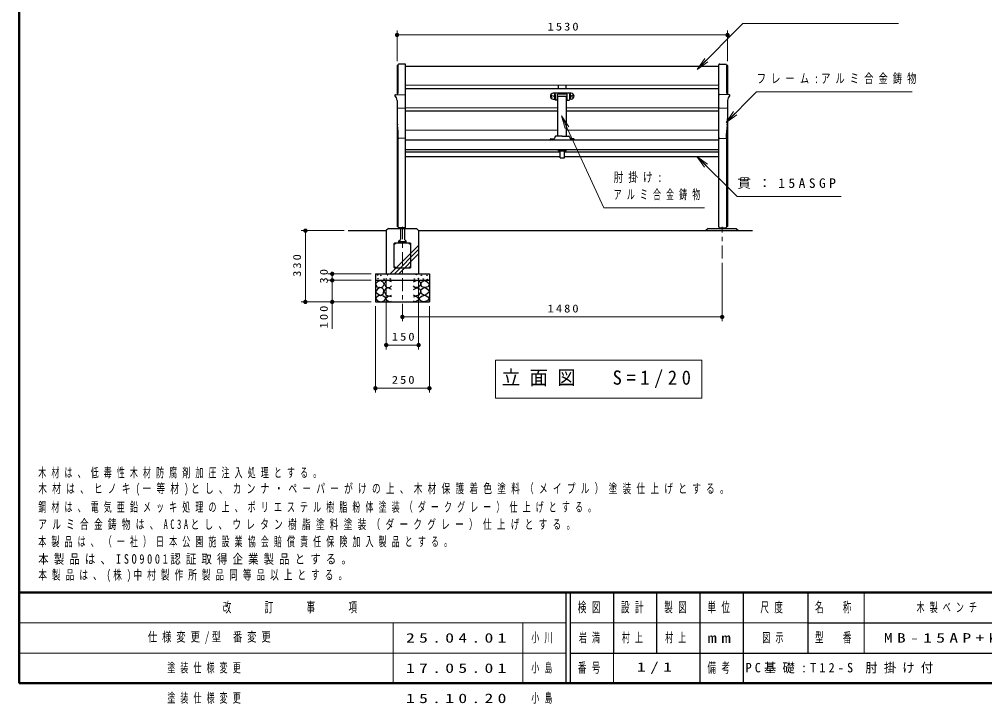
# Model space of a CAD drawing. Units: millimetres on the paper, scale 1:20. Extents: x -365 to 0, y -5 to 257.
# Drawn here: x -365 to -141.6, y -4.7 to 153.8 of the extents above; entities that cross this region are included whole.
import ezdxf

# ---------------------------------------------------------------- set-up
doc = ezdxf.new("R2010")
doc.units = ezdxf.units.MM
doc.linetypes.add('USER2', pattern=[6, 3, -1, 1, -1])
doc.layers.add('1_20', color=7, linetype='Continuous', lineweight=25)
doc.layers.add('LY_5', color=7, linetype='Continuous', lineweight=13)
doc.layers.add('99', color=7, linetype='Continuous')
doc.layers.add('CLASS1', color=7, linetype='Continuous')
doc.styles.add('ＭＳ ゴシック', font='')
doc.styles.get('ＭＳ ゴシック').set_extended_font_data('MS Gothic')

# ---------------------------------------------------------------- blocks, each defined once
blk = doc.blocks.new('filled_dot')
at = {"color": 0, "linetype": 'Continuous', "lineweight": -2, "const_width": 1.25}
blk.add_lwpolyline([(-0.625, 0, 1), (0.625, 0, 1)], format="xyb", close=True, dxfattribs=at)

msp = doc.modelspace()

# ---------------------------------------------------------------- linework, layer by layer
at = {"layer": '1_20', "lineweight": 13}
for p, q in [((-277.582, 144.079), (-277.582, 151.159)), ((-277.582, 150.159), (-201.082, 150.159)), ((-201.082, 144.079), (-201.082, 151.159)), ((-277.32, 143.237), (-277.32, 136.576)), ((-208.133, 142.2), (-206.365, 144.675)), ((-208.133, 142.2), (-206.011, 144.322)), ((-205.658, 143.968), (-208.133, 142.2)), ((-201.344, 143.237), (-201.344, 136.576)), ((-275.582, 138.503), (-203.082, 138.503)), ((-275.732, 133.242), (-277.432, 133.242)), ((-275.582, 133.32), (-240.332, 133.32)), ((-238.332, 133.32), (-203.082, 133.32)), ((-202.932, 133.242), (-201.232, 133.242)), ((-201.437, 129.924), (-199.669, 132.399)), ((-201.437, 129.924), (-199.315, 132.046)), ((-238.7, 128.499), (-239.492, 131.436)), ((-239.492, 131.436), (-237.79, 128.915)), ((-239.492, 131.436), (-238.245, 128.707)), ((-198.962, 131.692), (-201.437, 129.924)), ((-275.582, 128.137), (-240.332, 128.137)), ((-238.332, 128.137), (-203.082, 128.137)), ((-277.32, 126.058), (-277.32, 105.642)), ((-201.344, 126.058), (-201.344, 105.642)), ((-206.419, 119.561), (-208.186, 122.036)), ((-208.186, 122.036), (-205.711, 120.268)), ((-208.186, 122.036), (-206.065, 119.914)), ((-289.851, 104.838), (-299.782, 104.838)), ((-298.782, 88.338), (-298.782, 104.838)), ((-279.176, 94.838), (-272.582, 101.433)), ((-278.186, 94.838), (-272.582, 100.443)), ((-277.196, 94.838), (-272.582, 99.453)), ((-202.332, 97.395), (-202.332, 83.861)), ((-283.582, 94.838), (-293.582, 94.838)), ((-292.582, 93.338), (-292.582, 94.838)), ((-283.582, 93.338), (-293.582, 93.338)), ((-292.582, 82.07), (-292.582, 93.338)), ((-280.082, 93.838), (-280.082, 77.338)), ((-272.582, 93.838), (-272.582, 77.338)), ((-283.582, 88.338), (-299.782, 88.338)), ((-282.582, 87.338), (-282.582, 67.338)), ((-270.082, 87.338), (-270.082, 67.338)), ((-202.332, 84.861), (-276.332, 84.861)), ((-276.332, 84.861), (-276.332, 83.861)), ((-272.582, 78.338), (-280.082, 78.338)), ((-254.812, 74.817), (-254.812, 66.017)), ((-207.012, 74.817), (-254.812, 74.817)), ((-207.012, 66.017), (-207.012, 74.817)), ((-270.082, 68.338), (-282.582, 68.338)), ((-254.812, 66.017), (-207.012, 66.017))]:
    msp.add_line(p, q, dxfattribs=at)
at = {"layer": '1_20'}
for p, q in [((-277.582, 143.086), (-277.582, 136.368)), ((-275.789, 143.424), (-277.235, 143.373)), ((-275.582, 105.695), (-275.582, 143.224)), ((-203.082, 105.695), (-203.082, 143.224)), ((-202.875, 143.424), (-201.428, 143.373)), ((-201.082, 143.086), (-201.082, 136.368)), ((-275.582, 142.973), (-203.082, 142.973)), ((-277.936, 136.312), (-275.782, 136.368)), ((-275.782, 136.368), (-275.618, 136.32)), ((-275.582, 137.79), (-203.082, 137.79)), ((-237.257, 136.661), (-241.407, 136.661)), ((-241.164, 136.549), (-241.164, 135.412)), ((-240.428, 135.161), (-240.428, 136.403)), ((-238.286, 136.453), (-240.378, 136.453)), ((-240.207, 137.79), (-240.207, 138.503)), ((-238.457, 137.79), (-238.457, 138.503)), ((-238.236, 135.161), (-238.236, 136.403)), ((-237.5, 136.549), (-237.5, 135.412)), ((-202.882, 136.368), (-203.046, 136.32)), ((-200.728, 136.312), (-202.882, 136.368)), ((-277.582, 134.995), (-277.582, 130.705)), ((-241.407, 135.311), (-241.092, 135.311)), ((-241.07, 135.297), (-240.973, 135.114)), ((-240.967, 135.636), (-240.967, 135.218)), ((-240.528, 135.061), (-240.885, 135.061)), ((-240.332, 126.713), (-240.332, 135.985)), ((-240.332, 135.985), (-238.332, 135.985)), ((-238.332, 126.713), (-238.332, 135.985)), ((-238.136, 135.061), (-237.779, 135.061)), ((-237.696, 135.636), (-237.696, 135.218)), ((-237.593, 135.297), (-237.69, 135.114)), ((-237.257, 135.311), (-237.571, 135.311)), ((-201.082, 134.995), (-201.082, 130.705)), ((-275.582, 132.607), (-240.332, 132.607)), ((-238.332, 132.607), (-203.082, 132.607)), ((-277.582, 129.979), (-277.582, 105.833)), ((-201.082, 129.979), (-201.082, 105.833)), ((-275.789, 126.231), (-277.235, 126.18)), ((-275.582, 125.838), (-203.082, 125.838)), ((-242.082, 125.838), (-242.071, 126.043)), ((-242.082, 125.838), (-236.582, 125.838)), ((-241.971, 126.138), (-241.198, 126.138)), ((-240.969, 126.649), (-241.151, 126.17)), ((-239.332, 126.713), (-240.876, 126.713)), ((-239.332, 126.713), (-237.788, 126.713)), ((-237.694, 126.649), (-237.512, 126.17)), ((-236.692, 126.138), (-237.466, 126.138)), ((-236.582, 125.838), (-236.592, 126.043)), ((-202.875, 126.231), (-201.428, 126.18)), ((-275.582, 123.638), (-203.082, 123.638)), ((-275.582, 123.121), (-239.832, 123.121)), ((-240.207, 123.338), (-240.207, 123.638)), ((-240.207, 123.338), (-238.457, 123.338)), ((-239.832, 121.736), (-239.832, 123.331)), ((-238.832, 121.736), (-238.832, 123.331)), ((-238.832, 123.121), (-203.082, 123.121)), ((-238.457, 123.338), (-238.457, 123.638)), ((-275.582, 122.036), (-239.832, 122.036)), ((-239.832, 121.736), (-238.832, 121.736)), ((-238.832, 122.036), (-203.082, 122.036)), ((-279.582, 105.338), (-280.082, 104.838)), ((-279.582, 105.338), (-273.082, 105.338)), ((-275.789, 105.495), (-277.235, 105.546)), ((-277.12, 105.542), (-277.12, 105.422)), ((-275.833, 105.339), (-277.071, 105.372)), ((-276.782, 105.338), (-276.782, 102.788)), ((-275.882, 105.338), (-275.882, 102.788)), ((-275.782, 105.389), (-275.782, 105.495)), ((-273.082, 105.338), (-272.582, 104.838)), ((-205.582, 105.338), (-206.082, 104.838)), ((-205.582, 105.338), (-199.082, 105.338)), ((-202.882, 105.389), (-202.882, 105.495)), ((-202.875, 105.495), (-201.428, 105.546)), ((-202.83, 105.339), (-201.592, 105.372)), ((-201.544, 105.542), (-201.544, 105.422)), ((-199.082, 105.338), (-198.582, 104.838)), ((-288.851, 104.838), (-280.082, 104.838)), ((-280.082, 104.838), (-280.082, 94.838)), ((-277.282, 102.338), (-276.782, 102.788)), ((-275.882, 102.788), (-275.382, 102.338)), ((-272.582, 104.838), (-195.327, 104.838)), ((-272.582, 104.838), (-272.582, 94.838)), ((-278.232, 96.338), (-278.232, 101.838)), ((-278.082, 101.988), (-274.582, 101.988)), ((-277.282, 102.338), (-275.382, 102.338)), ((-274.432, 101.838), (-274.432, 96.338)), ((-274.582, 96.188), (-278.082, 96.188)), ((-282.582, 94.838), (-270.082, 94.838)), ((-282.582, 94.838), (-282.582, 88.338)), ((-270.082, 94.838), (-270.082, 88.338)), ((-282.582, 93.338), (-270.082, 93.338)), ((-282.582, 88.338), (-270.082, 88.338))]:
    msp.add_line(p, q, dxfattribs=at)
at = {"layer": '1_20', "linetype": 'USER2', "lineweight": 13}
for p, q in [((-276.332, 84.861), (-276.332, 105.695)), ((-202.332, 98.395), (-202.332, 105.695))]:
    msp.add_line(p, q, dxfattribs=at)
at = {"layer": '1_20', "lineweight": 13}
for points in [[(-208.133, 142.2), (-197.526, 152.807), (-161.489, 152.807)], [(-201.437, 129.924), (-194.366, 136.995), (-158.319, 136.995)], [(-239.492, 131.436), (-229.748, 110.109), (-206.427, 110.109)], [(-208.186, 122.036), (-198.875, 112.724), (-174.801, 112.724)]]:
    msp.add_lwpolyline(points, dxfattribs=at)
at = {"layer": '1_20'}
for points in [[(-241.164, 136.549), (-241.126, 136.531), (-241.091, 136.507), (-241.061, 136.481), (-241.036, 136.448), (-241.018, 136.411), (-241.006, 136.369), (-240.999, 136.321), (-240.993, 136.265), (-240.988, 136.196), (-240.984, 136.12), (-240.98, 136.04), (-240.977, 135.958), (-240.975, 135.878), (-240.972, 135.802), (-240.971, 135.734), (-240.97, 135.675), (-240.969, 135.63), (-240.968, 135.6), (-240.968, 135.59), (-240.968, 135.6), (-240.967, 135.636)], [(-237.5, 136.549), (-237.537, 136.531), (-237.572, 136.507), (-237.602, 136.481), (-237.627, 136.448), (-237.645, 136.411), (-237.657, 136.369), (-237.665, 136.321), (-237.67, 136.265), (-237.675, 136.196), (-237.68, 136.12), (-237.683, 136.04), (-237.686, 135.958), (-237.689, 135.878), (-237.691, 135.802), (-237.693, 135.734), (-237.694, 135.675), (-237.695, 135.63), (-237.695, 135.6), (-237.696, 135.59), (-237.696, 135.6), (-237.696, 135.636)], [(-278.861, 93.023), (-279.717, 93.34), (-280.255, 93.071), (-280.572, 92.469), (-279.986, 91.708), (-279.21, 91.645), (-278.861, 92.041)], [(-278.877, 91.217), (-279.637, 91.613), (-280.271, 91.36), (-280.572, 90.71), (-280.128, 89.934), (-279.368, 89.696), (-278.877, 89.902)], [(-273.802, 93.023), (-272.947, 93.34), (-272.408, 93.071), (-272.091, 92.469), (-272.677, 91.708), (-273.454, 91.645), (-273.802, 92.041)], [(-273.786, 91.217), (-273.026, 91.613), (-272.392, 91.36), (-272.091, 90.71), (-272.535, 89.934), (-273.295, 89.696), (-273.786, 89.902)], [(-278.861, 89.49), (-279.526, 89.696), (-280.176, 89.142), (-280.002, 88.746), (-279.273, 88.381), (-278.861, 88.54)], [(-273.802, 89.49), (-273.137, 89.696), (-272.487, 89.142), (-272.662, 88.746), (-273.39, 88.381), (-273.802, 88.54)]]:
    msp.add_lwpolyline(points, dxfattribs=at)
for points in [[(-281.459, 93.308), (-282.093, 93.007), (-282.568, 92.532), (-282.267, 91.835), (-281.538, 91.692), (-280.841, 91.851), (-280.588, 92.437), (-280.778, 92.944)], [(-281.586, 91.661), (-282.125, 91.312), (-282.568, 90.631), (-282.061, 90.171), (-281.396, 89.855), (-280.699, 90.298), (-280.62, 91.138), (-281.028, 91.5)], [(-271.204, 93.308), (-270.57, 93.007), (-270.095, 92.532), (-270.396, 91.835), (-271.125, 91.692), (-271.822, 91.851), (-272.075, 92.437), (-271.885, 92.944)], [(-271.077, 91.661), (-270.539, 91.312), (-270.095, 90.631), (-270.602, 90.171), (-271.267, 89.855), (-271.965, 90.298), (-272.044, 91.138), (-271.636, 91.5)], [(-281.627, 89.864), (-282.196, 89.545), (-282.533, 89.122), (-282.13, 88.556), (-281.187, 88.353), (-280.472, 88.672), (-280.198, 89.177), (-280.738, 89.633)], [(-271.036, 89.864), (-270.468, 89.545), (-270.13, 89.122), (-270.533, 88.556), (-271.476, 88.353), (-272.192, 88.672), (-272.465, 89.177), (-271.926, 89.633)]]:
    msp.add_lwpolyline(points, close=True, dxfattribs=at)
at = {"layer": '1_20', "lineweight": 13}
for centre in [(-241.582, 135.986), (-237.082, 135.986)]:
    msp.add_circle(centre, 0.225, dxfattribs=at)
at = {"layer": '1_20'}
for centre, radius in [((-278.082, 101.838), 0.15), ((-274.582, 101.838), 0.15), ((-278.082, 96.338), 0.15), ((-274.582, 96.338), 0.15), ((-282.094, 94.603), 0.05), ((-281.352, 94.454), 0.05), ((-279.784, 94.56), 0.05), ((-273.088, 94.624), 0.05), ((-272.664, 93.797), 0.05), ((-271.965, 94.497), 0.05), ((-270.63, 94.497), 0.05), ((-281.966, 93.713), 0.05), ((-280.568, 93.649), 0.05), ((-279.148, 93.67), 0.05), ((-273.596, 93.628), 0.05), ((-271.52, 93.628), 0.05), ((-270.566, 93.543), 0.05)]:
    msp.add_circle(centre, radius, dxfattribs=at)
for centre, radius, start, end in [((-277.532, 143.086), 0.05, 92.70761, 180), ((-277.545, 143.361), 0.225, 272.70761, 344.3757), ((-277.232, 143.273), 0.1, 92, 164.3757), ((-275.782, 143.224), 0.2, 360, 92), ((-202.882, 143.224), 0.2, 88, 180), ((-201.432, 143.273), 0.1, 15.6243, 88), ((-201.119, 143.361), 0.225, 195.6243, 267.29239), ((-201.132, 143.086), 0.05, 0, 87.29239), ((-277.932, 136.162), 0.15, 91.5, 226.38182), ((-275.632, 136.272), 0.05, 360, 73.73655), ((-241.407, 135.986), 0.675, 90, 270), ((-240.378, 136.403), 0.05, 90, 180.00001), ((-238.286, 136.403), 0.05, 360, 90), ((-237.257, 135.986), 0.675, 270, 90), ((-203.032, 136.272), 0.05, 106.26345, 180), ((-200.732, 136.162), 0.15, 313.61817, 88.5), ((-279.044, 134.995), 1.462, 360, 46.38183), ((-241.092, 135.286), 0.025, 27.86749, 90), ((-240.885, 135.161), 0.1, 207.86749, 270), ((-240.528, 135.161), 0.1, 270, 0), ((-238.136, 135.161), 0.1, 180, 270), ((-237.779, 135.161), 0.1, 270, 332.13251), ((-237.571, 135.286), 0.025, 90, 152.13251), ((-199.62, 134.995), 1.462, 133.61817, 180), ((-267.582, 130.705), 10, 179.99999, 187.64054), ((-211.082, 130.705), 10, 352.35946, 0), ((-301.072, 126.213), 23.79, 359.91818, 7.64055), ((-177.592, 126.213), 23.79, 172.35945, 180.08182), ((-277.532, 125.893), 0.05, 92.70761, 180), ((-277.545, 126.168), 0.225, 272.70761, 344.37567), ((-277.232, 126.08), 0.1, 92, 164.3757), ((-275.782, 126.031), 0.2, 360, 92), ((-241.971, 126.038), 0.1, 90, 177), ((-241.198, 126.188), 0.05, 270, 339.20314), ((-240.876, 126.613), 0.1, 90, 159.20314), ((-237.788, 126.613), 0.1, 20.79686, 90), ((-237.466, 126.188), 0.05, 200.79686, 270), ((-236.692, 126.038), 0.1, 3, 90), ((-202.882, 126.031), 0.2, 88, 180), ((-201.432, 126.08), 0.1, 15.6243, 88), ((-201.119, 126.168), 0.225, 195.62433, 267.29239), ((-201.132, 125.893), 0.05, 0, 87.29239), ((-277.532, 105.833), 0.05, 179.99999, 267.2924), ((-277.545, 105.558), 0.225, 15.6243, 87.29239), ((-277.232, 105.646), 0.1, 195.6243, 268), ((-277.07, 105.422), 0.05, 179.99999, 268.50001), ((-275.832, 105.389), 0.05, 268.5, 0), ((-275.782, 105.695), 0.2, 268.00001, 0.00001), ((-202.882, 105.695), 0.2, 179.99999, 271.99999), ((-202.832, 105.389), 0.05, 179.99999, 271.49999), ((-201.594, 105.422), 0.05, 271.5, 0), ((-201.432, 105.646), 0.1, 272, 344.3757), ((-201.119, 105.558), 0.225, 92.70761, 164.3757), ((-201.132, 105.833), 0.05, 272.70761, 0)]:
    msp.add_arc(centre, radius, start, end, dxfattribs=at)
at = {"layer": '1_20', "lineweight": 13}
for centre, start, end in [((-277.432, 133.392), 179.99999, 270), ((-275.732, 133.392), 270, 0), ((-202.932, 133.392), 179.99999, 270), ((-201.232, 133.392), 270, 0)]:
    msp.add_arc(centre, 0.15, start, end, dxfattribs=at)
at = {"layer": 'LY_5', "lineweight": 50}
for p, q in [((-365, 257), (-365, 0)), ((-365, 21), (0, 21)), ((-365, 0), (0, 0))]:
    msp.add_line(p, q, dxfattribs=at)
at = {"layer": 'LY_5', "color": 211, "lineweight": 25}
for p, q in [((-238.5, 21), (-238.5, 0)), ((-237.5, 21), (-237.5, 0)), ((-227.5, 21), (-227.5, 7)), ((-217.5, 21), (-217.5, 7)), ((-207.5, 21), (-207.5, 0)), ((-197.5, 21), (-197.5, 7)), ((-182.5, 21), (-182.5, 7)), ((-182.5, 14), (-70, 14)), ((-237.5, 7), (0, 7))]:
    msp.add_line(p, q, dxfattribs=at)
at = {"layer": 'LY_5'}
for p, q in [((-169.5, 21), (-169.5, 7)), ((-365, 14), (-238.5, 14)), ((-278.5, 14), (-278.5, 0)), ((-248.5, 14), (-248.5, 0)), ((-237.5, 14), (-182.5, 14)), ((-365, 7), (-238.5, 7)), ((-227.5, 7), (-227.5, 0))]:
    msp.add_line(p, q, dxfattribs=at)
at = {"layer": 'LY_5', "lineweight": 25}
msp.add_line((-197.5, 7), (-197.5, 0), dxfattribs=at)

# ---------------------------------------------------------------- block references
at = {"layer": '1_20', "lineweight": 13, "xscale": 0.4, "yscale": 0.4}
for p in [(-277.582, 150.159), (-276.332, 84.861), (-280.082, 78.338), (-282.582, 68.338)]:
    msp.add_blockref('filled_dot', p, dxfattribs=at)
for p, rotation in [((-201.082, 150.159), 180), ((-298.782, 104.838), 270), ((-292.582, 94.838), 270), ((-292.582, 93.338), 270), ((-298.782, 88.338), 90), ((-292.582, 88.338), 90), ((-202.332, 84.861), 180), ((-272.582, 78.338), 180), ((-270.082, 68.338), 180)]:
    msp.add_blockref('filled_dot', p, dxfattribs=dict(at, rotation=rotation))

# ---------------------------------------------------------------- texts
at = {"layer": '1_20', "style": 'ＭＳ ゴシック'}
for s, insert, char_height, attachment_point in [('\\T1.33;\\W1.15;1530', (-238.908, 151.159), 1.833, 8), ('\\T1.54;\\W0.7;フレーム:アルミ合金鋳物', (-194.319, 139.995), 2.199, 4), ('\\T1.5;\\W0.75;肘掛け:', (-227.427, 117.109), 2.199, 4), ('\\T1.5;\\W1.05;貫：15ASGP', (-198.801, 115.724), 2.199, 4), ('\\T1.64;\\W0.6;アルミ合金鋳物', (-227.427, 113.109), 2.199, 4), ('\\T1.33;\\W1.15;1480', (-238.908, 85.861), 1.833, 8), ('\\T1.33;\\W1.15;150', (-275.911, 79.338), 1.833, 8), ('\\T1.5;\\W0.95;立面図\u3000S=1/20', (-230.912, 70.417), 3.299, 5), ('\\T1.33;\\W1.15;250', (-275.916, 69.338), 1.833, 8)]:
    msp.add_mtext(s, dxfattribs=dict(at, insert=insert, char_height=char_height, attachment_point=attachment_point))
at = {"layer": '1_20', "char_height": 1.833, "attachment_point": 8, "rotation": 90, "style": 'ＭＳ ゴシック'}
for s, insert in [('\\T1.33;\\W1.15;330', (-299.782, 97.003)), ('\\T1.34;\\W1.15;30', (-293.582, 94.516)), ('\\T1.33;\\W1.15;100', (-293.582, 85.07))]:
    msp.add_mtext(s, dxfattribs=dict(at, insert=insert))
at = {"layer": '99', "char_height": 2.199, "style": 'ＭＳ ゴシック'}
for s, insert, attachment_point in [('\\T1.64;\\W0.6;木製ベンチ', (-149.75, 17.5), 5), ('\\T1.53;\\W0.7;仕様変更/型\\~番変更', (-335.25, 10.5), 4), ('\\T1.5;\\W1.35;25.04.01', (-275.5, 10.5), 4), ('\\T1.64;\\W0.6;小川', (-246.5, 10.5), 4), ('\\T1.64;\\W0.6;岩満', (-235.5, 10.5), 4), ('\\T1.64;\\W0.6;村上', (-222.5, 10.5), 5), ('\\T1.64;\\W0.6;村上', (-212.5, 10.5), 5), ('\\T1.64;\\W0.6;図示', (-190, 10.5), 5), ('\\T1.5;\\W1.35;MB-15AP+KA', (-149.75, 10.5), 5), ('\\T1.64;\\W0.6;塗装仕様変更', (-330.75, 3.5), 4), ('\\T1.5;\\W1.35;17.05.01', (-275.5, 3.5), 4), ('\\T1.64;\\W0.6;小島', (-246.5, 3.5), 4), ('\\T1.5;\\W1.35;1/1', (-217.5, 3.5), 5), ('\\T1.5;\\W0.95;PC基礎:T12-S\\~肘掛け付', (-174.5, 3.5), 5), ('\\T1.64;\\W0.6;塗装仕様変更', (-330.75, -3.5), 4), ('\\T1.64;\\W0.6;小島', (-246.5, -3.5), 4), ('\\T1.5;\\W1.35;15.10.20', (-275.5, -3.5), 4)]:
    msp.add_mtext(s, dxfattribs=dict(at, insert=insert, attachment_point=attachment_point))
at = {"layer": 'CLASS1', "char_height": 2.199, "attachment_point": 7, "style": 'ＭＳ ゴシック'}
for s, insert in [('\\T1.64;\\W0.6;木材は、低毒性木材防腐剤加圧注入処理とする。', (-360.606, 47.456)), ('\\T1.61;\\W0.65;木材は、ヒノキ(一等材)とし、カンナ・ペーパーがけの上、木材保護着色塗料（メイプル）塗装仕上げとする。', (-360.606, 43.456)), ('\\T1.64;\\W0.6;鋼材は、電気亜鉛メッキ処理の上、ポリエステル樹脂粉体塗装（ダークグレー）仕上げとする。', (-360.606, 39.456)), ('\\T1.61;\\W0.65;アルミ合金鋳物は、AC3Aとし、ウレタン樹脂塗料塗装（ダークグレー）仕上げとする。', (-360.606, 35.456)), ('\\T1.64;\\W0.6;本製品は、（一社）日本公園施設業協会賠償責任保険加入製品とする。', (-360.606, 31.456)), ('\\T1.5;\\W0.8;本製品は、ISO9001認証取得企業製品とする。', (-360.606, 27.456)), ('\\T1.58;\\W0.65;本製品は、(株)中村製作所製品同等品以上とする。', (-360.606, 23.456))]:
    msp.add_mtext(s, dxfattribs=dict(at, insert=insert))
at = {"layer": 'LY_5', "color": 4, "char_height": 2.346, "attachment_point": 5, "style": 'ＭＳ ゴシック'}
for s, insert in [('\\T1.64;\\W0.6;改\u3000\u3000訂\u3000\u3000事\u3000\u3000項', (-301.75, 17.5)), ('\\T1.64;\\W0.6;検図', (-232.5, 17.5)), ('\\T1.64;\\W0.6;設計', (-222.5, 17.5)), ('\\T1.64;\\W0.6;製図', (-212.5, 17.5)), ('\\T1.64;\\W0.6;単位', (-202.5, 17.5)), ('\\T1.64;\\W0.6;尺度', (-190.25, 17.5)), ('\\T1.64;\\W0.6;名\u3000称', (-176, 17.5)), ('\\T1.64;\\W0.6;型\u3000番', (-176, 10.5)), ('\\T1.5;\\W1.35;mm', (-202.5, 10.5)), ('\\T1.64;\\W0.6;番号', (-232.5, 3.5)), ('\\T1.64;\\W0.6;備考', (-202.5, 3.5))]:
    msp.add_mtext(s, dxfattribs=dict(at, insert=insert))

doc.saveas('drawing.dxf')
